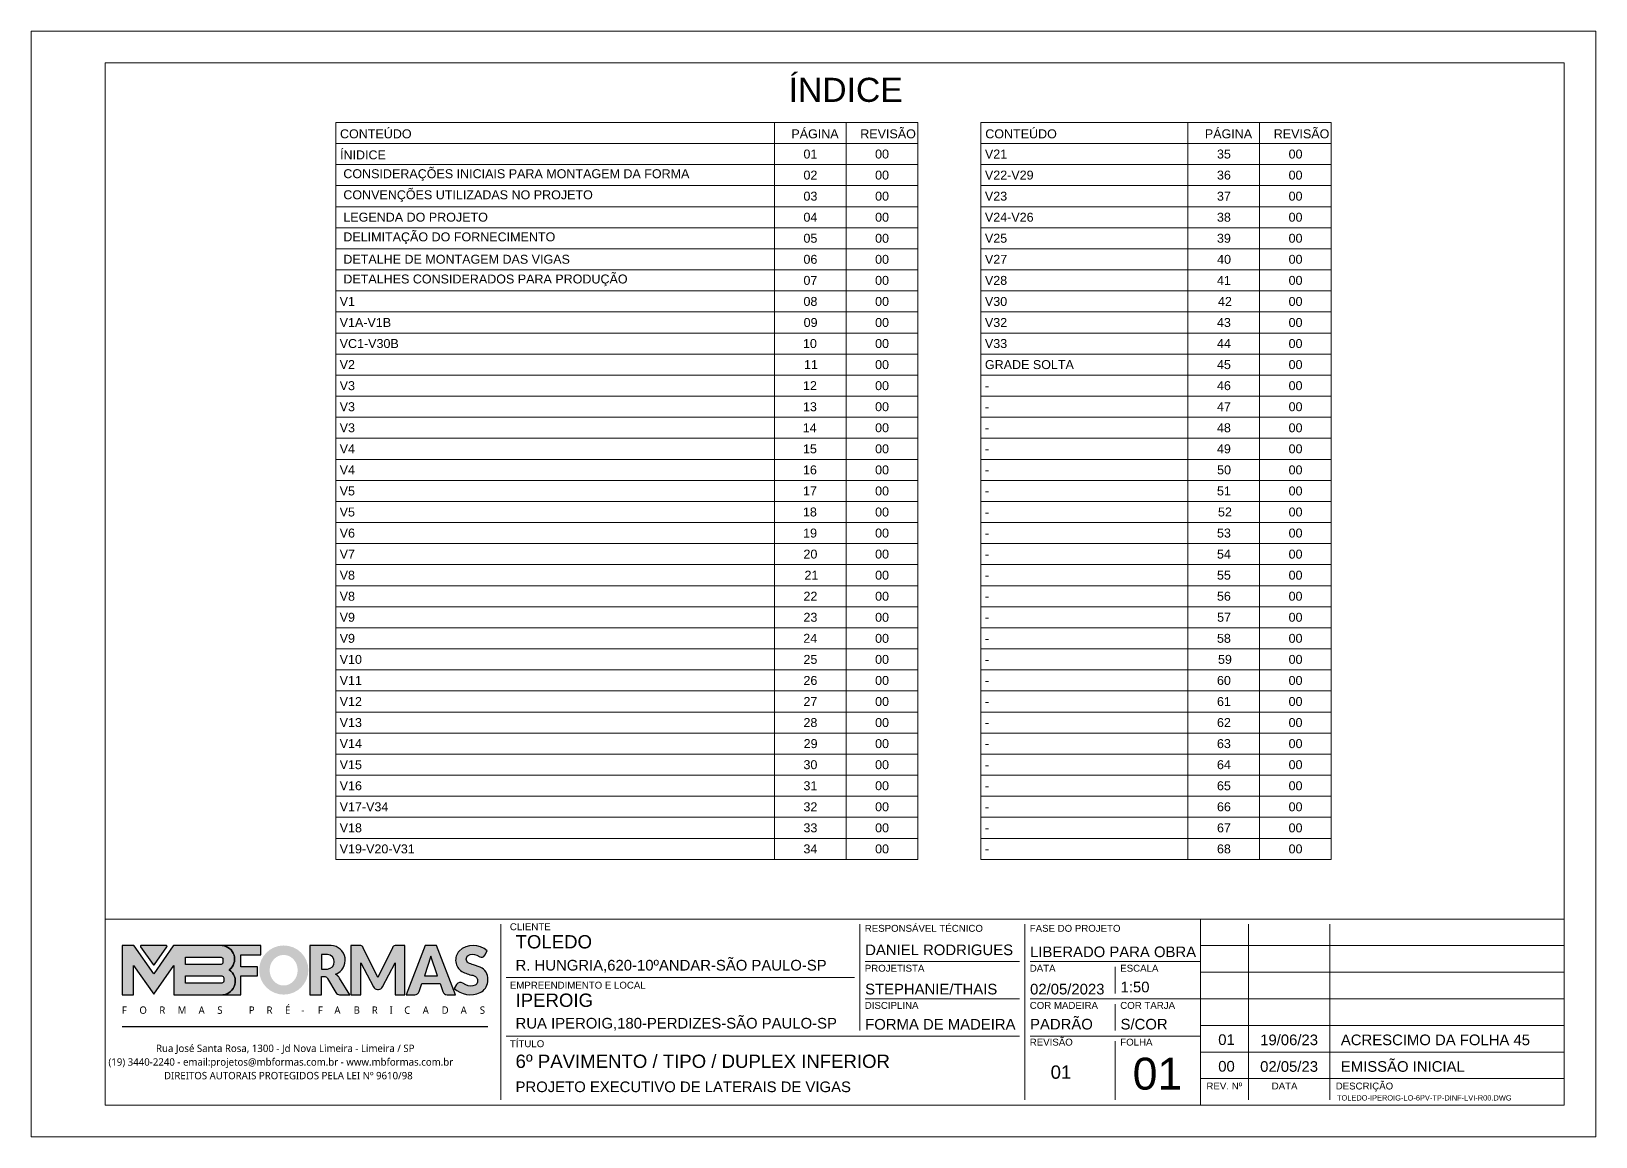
# Model space of a CAD drawing. Extents: x -23436 to 4767, y -4638 to 9755.
# Drawn here: x -19091 to -17606, y 8682 to 9732 of the extents above; entities that cross this region are included whole.
import ezdxf
from ezdxf.enums import TextEntityAlignment as Align

# ---------------------------------------------------------------- set-up
doc = ezdxf.new("R2010")
doc.units = 0
doc.layers.add('FOLHA MB', color=7, linetype='Continuous', lineweight=13)
doc.layers.add('N° Folha', color=5, linetype='Continuous', lineweight=13)
doc.layers.add('MB Logo', color=255, linetype='Continuous')
doc.styles.add('ARIAL', font='arial.ttf', dxfattribs={"oblique": 15, "height": 25})
doc.styles.add('MB_C01', font='arial.ttf', dxfattribs={"height": 1.3})
doc.styles.add('MB_C02', font='arial.ttf', dxfattribs={"height": 2})
doc.styles.add('MB_C03', font='arial.ttf', dxfattribs={"height": 2.5})
doc.styles.add('MB_C04', font='arial.ttf', dxfattribs={"height": 6})
doc.styles.add('MtXpl_Lucida_Sans_Un', font='l_10646.ttf')
doc.styles.add('TQS_ARIAL', font='arial.ttf')

# ---------------------------------------------------------------- blocks, each defined once
blk = doc.blocks.new('MB-NOVO')
at = {"layer": 'MB Logo', "linetype": 'Continuous'}
h = blk.add_hatch(color=256, dxfattribs=at)
h.dxf.hatch_style = 1
h.set_gradient(color1=(242, 132, 69), color2=(247, 180, 141), rotation=90, tint=1)
h.paths.add_polyline_path([(-18529.6, 10980.8), (-18475.7, 10980.8, 0.706757), (-18468.7, 11008, 0.681802), (-18476.7, 11034.9), (-18529.4, 11034.9, 0.243712), (-18530.2, 11034.5), (-18551.7, 11003.9), (-18573.3, 11034.5, 0.243712), (-18574.1, 11034.9), (-18586.5, 11034.9), (-18586.5, 10980.8), (-18573.9, 10980.8), (-18573.9, 11012.9), (-18551.7, 10981.5), (-18529.6, 11012.9)])
h.paths.add_polyline_path([(-18516.8, 11014.1), (-18516.8, 11022), (-18477.8, 11022, -0.414214), (-18475.8, 11020), (-18475.8, 11016.1, -0.414214), (-18477.8, 11014.1)], flags=16)
h.paths.add_polyline_path([(-18516.8, 11001.4), (-18476.8, 11001.4, -0.414214), (-18474.8, 10999.4), (-18474.8, 10995.5, -0.414214), (-18476.8, 10993.5), (-18516.8, 10993.5)], flags=16)
at = {"layer": 'MB Logo', "true_color": 0x262626}
h = blk.add_hatch(color=250, dxfattribs=at)
h.dxf.hatch_style = 1
h.paths.add_polyline_path([(-18537.3, 11033.3, 0.60809), (-18538.1, 11034.9), (-18565.3, 11034.9, 0.60809), (-18566.1, 11033.3), (-18552.5, 11014, 0.518202), (-18550.9, 11014)])
h = blk.add_hatch(color=250, dxfattribs=at)
h.dxf.hatch_style = 1
h.paths.add_polyline_path([(-18456.2, 11011.3), (-18456.2, 11024.6), (-18434.2, 11024.6), (-18434.2, 11034.9), (-18476.7, 11034.9, -0.681802), (-18468.7, 11008, -0.706757), (-18475.7, 10980.8), (-18456.2, 10980.8), (-18456.2, 11001.4), (-18437.8, 11001.4), (-18437.8, 11011.3)])
h = blk.add_hatch(color=250, dxfattribs=at)
h.dxf.hatch_style = 1
h.paths.add_polyline_path([(-18435.9, 11007.9, 1), (-18381.9, 11007.9, 1)])
edge = h.paths.add_edge_path(flags=16)
edge.add_ellipse((-18409, 11007.7), major_axis=(0, 16.8), ratio=0.916255, start_angle=0, end_angle=360)
h = blk.add_hatch(color=250, dxfattribs=at)
h.dxf.hatch_style = 1
h.paths.add_polyline_path([(-18357, 11034.9), (-18380.2, 11034.9), (-18380.2, 10980.8), (-18367.6, 10980.8), (-18367.6, 11000.7), (-18363.4, 11000.7, -0.195765), (-18360.9, 10998.9), (-18351.8, 10983.2, 0.261385), (-18347.5, 10980.8), (-18336.4, 10980.8), (-18347.5, 10999, 0.082429), (-18349.6, 11001.5), (-18351.9, 11003.4, 0.81838)])
h.paths.add_polyline_path([(-18360.8, 11009), (-18367.6, 11009), (-18367.6, 11025), (-18360.8, 11025, -0.92578)], flags=16)
h = blk.add_hatch(color=250, dxfattribs=at)
h.dxf.hatch_style = 1
h.paths.add_polyline_path([(-18286.6, 11015.9), (-18286.6, 10980.8), (-18275.8, 10980.8), (-18275.8, 11034.9), (-18286.6, 11034.9, 0.216647), (-18289.4, 11032.4), (-18305.5, 10999.8), (-18321.6, 11032.7, 0.199908), (-18324.3, 11034.9), (-18335.2, 11034.9), (-18335.2, 10980.8), (-18324.3, 10980.8), (-18324.3, 11015.9), (-18310.4, 10989.3, 0.279644), (-18306, 10986.6, 0.340986), (-18300.5, 10989.3)])
h = blk.add_hatch(color=250, dxfattribs=at)
h.dxf.hatch_style = 1
h.paths.add_polyline_path([(-18274.4, 10980.8), (-18265, 10980.8, 0.322517), (-18260.2, 10984.3), (-18257.3, 10993), (-18237.2, 10993), (-18234.3, 10984.3, 0.322517), (-18229.5, 10980.8), (-18220.3, 10980.8), (-18241.2, 11034.9), (-18253.4, 11034.9)])
h.paths.add_polyline_path([(-18254.4, 11001.6), (-18247.3, 11023), (-18240.1, 11001.6)], flags=16)
h = blk.add_hatch(color=250, dxfattribs=at)
h.dxf.hatch_style = 1
h.paths.add_polyline_path([(-18206, 11024, -0.247671), (-18196.9, 11024.3), (-18193.5, 11022.5, 0.40799), (-18188.2, 11024.1), (-18185.4, 11029.1, 0.392837), (-18216.2, 11028.7, 0.467779), (-18213.3, 11006.3, 0.077523), (-18201.2, 11002.1, -0.214206), (-18196.1, 10997.9, -0.284295), (-18198.2, 10991.4, -0.26924), (-18208.8, 10991.6), (-18212.2, 10993.6, 0.407727), (-18219, 10992.1), (-18221.8, 10987.7, 0.296878), (-18193.2, 10983.1, 0.272251), (-18184.9, 10995.3), (-18184.6, 10997.9, 0.348906), (-18193.7, 11011.2), (-18200.4, 11013.5, -0.045018), (-18205.8, 11015.7, -0.618284)])
at = {"layer": 'MB Logo', "linetype": 'Continuous'}
blk.add_line((-18586.5, 10945.9), (-18184.8, 10945.9), dxfattribs=at)
at = {"layer": 'MB Logo', "color": 23, "linetype": 'Continuous', "true_color": 0xf28445}
for points in [[(-18573.3, 11034.5, 0.243712), (-18574.1, 11034.9), (-18586.5, 11034.9), (-18586.5, 10980.8), (-18573.9, 10980.8), (-18573.9, 11012.9), (-18551.7, 10981.5), (-18529.6, 11012.9), (-18529.6, 10980.8), (-18475.7, 10980.8, 0.706757), (-18468.7, 11008, 0.681802), (-18476.7, 11034.9), (-18529.4, 11034.9, 0.243712), (-18530.2, 11034.5), (-18551.7, 11003.9)], [(-18516.8, 11022), (-18477.8, 11022, -0.414214), (-18475.8, 11020), (-18475.8, 11016.1, -0.414214), (-18477.8, 11014.1), (-18516.8, 11014.1)], [(-18516.8, 11001.4), (-18476.8, 11001.4, -0.414214), (-18474.8, 10999.4), (-18474.8, 10995.5, -0.414214), (-18476.8, 10993.5), (-18516.8, 10993.5)]]:
    blk.add_lwpolyline(points, format="xyb", close=True, dxfattribs=at)
at = {"layer": 'MB Logo', "color": 250, "true_color": 0x262626}
for points in [[(-18537.3, 11033.3, 0.60809), (-18538.1, 11034.9), (-18565.3, 11034.9, 0.60809), (-18566.1, 11033.3), (-18552.5, 11014, 0.518202), (-18550.9, 11014)], [(-18437.8, 11011.3), (-18456.2, 11011.3), (-18456.2, 11024.6), (-18434.2, 11024.6), (-18434.2, 11034.9), (-18476.7, 11034.9, -0.681802), (-18468.7, 11008, -0.706757), (-18475.7, 10980.8), (-18456.2, 10980.8), (-18456.2, 11001.4), (-18437.8, 11001.4)], [(-18347.5, 10980.8), (-18336.4, 10980.8), (-18347.5, 10999, 0.082429), (-18349.6, 11001.5), (-18351.9, 11003.4, 0.81838), (-18357, 11034.9), (-18380.2, 11034.9), (-18380.2, 10980.8), (-18367.6, 10980.8), (-18367.6, 11000.7), (-18363.4, 11000.7, -0.209789), (-18360.8, 10998.7), (-18351.8, 10983.2, 0.261385)], [(-18286.6, 11015.9), (-18286.6, 10980.8), (-18275.8, 10980.8), (-18275.8, 11034.9), (-18286.6, 11034.9, 0.216647), (-18289.4, 11032.4), (-18305.5, 10999.8), (-18321.5, 11032.4, 0.216647), (-18324.3, 11034.9), (-18335.2, 11034.9), (-18335.2, 10980.8), (-18324.3, 10980.8), (-18324.3, 11015.9), (-18310.4, 10989.3, 0.279644), (-18306, 10986.6), (-18304.9, 10986.6, 0.279644), (-18300.5, 10989.3)], [(-18265, 10980.8, 0.322517), (-18260.2, 10984.3), (-18257.3, 10993), (-18237.2, 10993), (-18234.3, 10984.3, 0.322517), (-18229.5, 10980.8), (-18220.3, 10980.8), (-18241.2, 11034.9), (-18253.4, 11034.9), (-18274.4, 10980.8)], [(-18206.2, 11015.9, -0.549626), (-18206.4, 11023.8, -0.258723), (-18196.9, 11024.3), (-18193.5, 11022.5, 0.40799), (-18188.2, 11024.1), (-18185.4, 11029.1, 0.392837), (-18216.2, 11028.7, 0.467779), (-18213.3, 11006.3, 0.077523), (-18201.2, 11002.1, -0.203897), (-18196.3, 10998.2), (-18196.1, 10997.8, -0.267611), (-18198, 10991.6), (-18198.5, 10991.3, -0.261145), (-18208.8, 10991.6), (-18212.2, 10993.6, 0.407727), (-18219, 10992.1), (-18221.8, 10987.7, 0.296878), (-18193.2, 10983.1, 0.265963), (-18184.9, 10994.9), (-18184.7, 10997.6, 0.340466), (-18193.1, 11011), (-18200.4, 11013.5, -0.049298)], [(-18367.6, 11009), (-18360.8, 11009, 0.92578), (-18360.8, 11025), (-18367.6, 11025)]]:
    blk.add_lwpolyline(points, format="xyb", close=True, dxfattribs=at)
blk.add_lwpolyline([(-18247.3, 11023), (-18254.4, 11001.6), (-18240.1, 11001.6)], close=True, dxfattribs=at)
at = {"layer": 'MB Logo', "color": 250, "true_color": 0x262626, "style": 'MtXpl_Lucida_Sans_Un'}
for s, height, p in [('F', 8.12, (-18586.8, 10959.8)), ('O', 8.12, (-18567.5, 10959.8)), ('R', 8.12, (-18545.6, 10959.8)), ('M', 8.12, (-18525.4, 10959.8)), ('A', 8.12, (-18502.5, 10959.8)), ('S', 8.12, (-18481.9, 10959.8)), ('P', 8.12, (-18447.3, 10959.8)), ('R', 8.12, (-18427.8, 10959.8)), ('É', 8.12, (-18407.5, 10959.8)), ('-', 8.12, (-18389.6, 10959.8)), ('F', 8.12, (-18371.4, 10959.8)), ('A', 8.12, (-18353.3, 10959.8)), ('B', 8.12, (-18332.1, 10959.8)), ('R', 8.12, (-18312.2, 10959.8)), ('I', 8.12, (-18292.7, 10959.8)), ('C', 8.12, (-18276.6, 10959.8)), ('A', 8.12, (-18256.3, 10959.8)), ('D', 8.12, (-18235.5, 10959.8)), ('A', 8.12, (-18214.6, 10959.8)), ('S', 8.12, (-18193.6, 10959.8)), ('DIREITOS AUTORAIS PROTEGIDOS PELA LEI Nº 9610/98', 8.122, (-18540.4, 10887.8))]:
    blk.add_text(s, height=height, dxfattribs=at).set_placement(p)
at = {"layer": 'MB Logo', "style": 'MtXpl_Lucida_Sans_Un'}
for s, p in [('Rua José Santa Rosa, 1300 - Jd Nova Limeira - Limeira / SP', (-18549.2, 10917.8)), ('(19) 3440-2240 - email:projetos@mbformas.com.br - www.mbformas.com.br', (-18601.5, 10902.8))]:
    blk.add_text(s, height=8.122, dxfattribs=at).set_placement(p)
blk = doc.blocks.new('A$C169d8357')
at = {"layer": 'FOLHA MB', "color": 1}
for p, q in [((1109.8, 356.7), (70, 356.7)), ((1109.8, 356.7), (1109.8, 179.9)), ((1455, 356.7), (1109.8, 356.7)), ((445.6, 351.7), (445.6, 185)), ((786.6, 351.7), (786.6, 250.7)), ((943.1, 351.7), (943.1, 185)), ((1155.3, 185), (1155.3, 351.7)), ((1232.6, 351.7), (1232.6, 185)), ((1455, 331.5), (1109.8, 331.5)), ((938.1, 316.3), (791.6, 316.3)), ((1109.8, 316.3), (948.2, 316.3)), ((781.5, 301.2), (450.7, 301.2)), ((1029, 311.3), (1029, 286)), ((1455, 306.2), (1109.8, 306.2)), ((938.1, 281), (791.6, 281)), ((1109.8, 281), (948.2, 281)), ((1029, 275.9), (1029, 250.7)), ((1455, 281), (1109.8, 281)), ((1455, 255.7), (1109.8, 255.7)), ((938.1, 245.6), (450.7, 245.6)), ((1109.8, 245.6), (948.2, 245.6)), ((1029, 240.6), (1029, 185)), ((1455, 230.4), (1109.8, 230.4)), ((1455, 205.2), (1109.8, 205.2))]:
    blk.add_line(p, q, dxfattribs=at)
for points in [[(0, 1199.9), (0, 149.9), (1485, 149.9), (1485, 1199.9)], [(70, 1169.9), (70, 179.9), (1455, 179.9), (1455, 1169.9)]]:
    blk.add_lwpolyline(points, close=True, dxfattribs=at)
at = {"layer": 'MB Logo', "xscale": 0.8642040370897565, "yscale": 0.8642040370897565, "zscale": 0.8642040370897565}
blk.add_blockref('MB-NOVO', (16148.7, -9204.8), dxfattribs=at)
at = {"layer": 'FOLHA MB', "color": 6}
for s, height, style, p in [('CLIENTE', 6.57, 'MB_C01', (454.3, 346.1)), ('RESPONSÁVEL TÉCNICO', 6.566, 'MB_C01', (791.2, 344.6)), ('FASE DO PROJETO', 6.566, 'MB_C01', (947.8, 344.6)), ('R. HUNGRIA,620-10ºANDAR-SÃO PAULO-SP', 10.102, 'MB_C02', (459.7, 307.8)), ('PROJETISTA', 6.57, 'MB_C01', (791.2, 306.7)), ('DATA', 6.57, 'MB_C01', (947.8, 306.7)), ('ESCALA', 6.57, 'MB_C01', (1033.7, 306.7)), ('EMPREENDIMENTO E LOCAL', 6.566, 'MB_C01', (454.3, 290.6)), ('DISCIPLINA', 6.57, 'MB_C01', (791.2, 271.4)), ('COR MADEIRA', 6.566, 'MB_C01', (947.8, 271.4)), ('COR TARJA', 6.57, 'MB_C01', (1033.7, 271.4)), ('RUA IPEROIG,180-PERDIZES-SÃO PAULO-SP', 10.102, 'MB_C02', (459.7, 252.7)), ('TÍTULO', 6.57, 'MB_C01', (454.3, 235)), ('REVISÃO', 6.57, 'MB_C01', (947.8, 236.5)), ('FOLHA', 6.57, 'MB_C01', (1033.7, 236.5)), ('PROJETO EXECUTIVO DE LATERAIS DE VIGAS', 10.102, 'MB_C02', (459.7, 192.3))]:
    blk.add_text(s, height=height, dxfattribs=dict(at, style=style)).set_placement(p)
at = {"layer": 'FOLHA MB', "color": 5}
for s, height, style, p in [('TOLEDO', 12.63, 'MB_C03', (459.7, 328.8)), ('DANIEL RODRIGUES', 10.102, 'MB_C02', (791.6, 322.4)), ('LIBERADO PARA OBRA', 10.102, 'MB_C02', (948.1, 320.5)), ('1:50', 10.1, 'MB_C02', (1034, 287.1)), ('IPEROIG', 12.63, 'MB_C03', (459.7, 273.3)), ('STEPHANIE/THAIS', 10.102, 'MB_C02', (791.5, 285.1)), ('02/05/2023', 10.1, 'MB_C02', (948.1, 285.1)), ('FORMA DE MADEIRA', 10.102, 'MB_C02', (791.6, 251.7)), ('PADRÃO', 10.1, 'MB_C02', (948.1, 251.8)), ('S/COR', 10.1, 'MB_C02', (1034, 251.8)), ('01', 10.1, 'MB_C02', (1126.7, 237.1)), ('19/06/23', 10.1, 'MB_C02', (1166.5, 236.9)), ('ACRESCIMO DA FOLHA 45', 10.102, 'MB_C02', (1243.1, 236.9)), ('6º PAVIMENTO / TIPO / DUPLEX INFERIOR', 12.628, 'MB_C03', (459.7, 215.3)), ('EMISSÃO INICIAL', 10.102, 'MB_C02', (1243.1, 211.6)), ('01', 12.63, 'MB_C03', (967.6, 205)), ('00', 10.1, 'MB_C02', (1126.7, 211.8)), ('02/05/23', 10.1, 'MB_C02', (1166.5, 211.6))]:
    blk.add_text(s, height=height, dxfattribs=dict(at, style=style)).set_placement(p)
at = {"layer": 'FOLHA MB', "color": 6, "style": 'MB_C01'}
for s, p in [('REV. Nº', (1132.5, 198.1)), ('DATA', (1189.7, 198.1)), ('DESCRIÇÃO', (1265.5, 198.1))]:
    blk.add_text(s, height=6.57, dxfattribs=at).set_placement(p, align=Align.MIDDLE_CENTER)
at = {"layer": 'FOLHA MB', "insert": (1239.4, 189.4), "char_height": 5.051, "width": 210.818, "attachment_point": 1, "style": 'MB_C04'}
blk.add_mtext('TOLEDO-IPEROIG-LO-6PV-TP-DINF-LVI-R00.DWG', dxfattribs=at)

msp = doc.modelspace()

# ---------------------------------------------------------------- linework, layer by layer
at = {"layer": 'FOLHA MB'}
for p, q in [((-18802.43, 9645.65), (-18249.93, 9645.65)), ((-18802.43, 9645.65), (-18802.43, 8945.65)), ((-18385.93, 9645.65), (-18385.93, 8945.65)), ((-18317.93, 9645.65), (-18317.93, 8945.65)), ((-18249.93, 9645.65), (-18249.93, 8945.65)), ((-18189.93, 9645.65), (-17857.43, 9645.65)), ((-18189.93, 9645.65), (-18189.93, 8945.65)), ((-17993.43, 9645.65), (-17993.43, 8945.65)), ((-17925.43, 9645.65), (-17925.43, 8945.65)), ((-17857.43, 9645.65), (-17857.43, 8945.65)), ((-18802.43, 9625.65), (-18249.93, 9625.65)), ((-18189.93, 9625.65), (-17857.43, 9625.65)), ((-18802.43, 9605.65), (-18249.93, 9605.65)), ((-18189.93, 9605.65), (-17857.43, 9605.65)), ((-18802.43, 9585.65), (-18249.93, 9585.65)), ((-18189.93, 9585.65), (-17857.43, 9585.65)), ((-18802.43, 9565.65), (-18249.93, 9565.65)), ((-18189.93, 9565.65), (-17857.43, 9565.65)), ((-18802.43, 9545.65), (-18249.93, 9545.65)), ((-18189.93, 9545.65), (-17857.43, 9545.65)), ((-18802.43, 9525.65), (-18249.93, 9525.65)), ((-18189.93, 9525.65), (-17857.43, 9525.65)), ((-18802.43, 9505.65), (-18249.93, 9505.65)), ((-18189.93, 9505.65), (-17857.43, 9505.65)), ((-18802.43, 9485.65), (-18249.93, 9485.65)), ((-18189.93, 9485.65), (-17857.43, 9485.65)), ((-18802.43, 9465.65), (-18249.93, 9465.65)), ((-18189.93, 9465.65), (-17857.43, 9465.65)), ((-18802.43, 9445.65), (-18249.93, 9445.65)), ((-18189.93, 9445.65), (-17857.43, 9445.65)), ((-18802.43, 9425.65), (-18249.93, 9425.65)), ((-18189.93, 9425.65), (-17857.43, 9425.65)), ((-18802.43, 9405.65), (-18249.93, 9405.65)), ((-18189.93, 9405.65), (-17857.43, 9405.65)), ((-18802.43, 9385.65), (-18249.93, 9385.65)), ((-18189.93, 9385.65), (-17857.43, 9385.65)), ((-18802.43, 9365.65), (-18249.93, 9365.65)), ((-18189.93, 9365.65), (-17857.43, 9365.65)), ((-18802.43, 9345.65), (-18249.93, 9345.65)), ((-18189.93, 9345.65), (-17857.43, 9345.65)), ((-18802.43, 9325.65), (-18249.93, 9325.65)), ((-18189.93, 9325.65), (-17857.43, 9325.65)), ((-18802.43, 9305.65), (-18249.93, 9305.65)), ((-18189.93, 9305.65), (-17857.43, 9305.65)), ((-18802.43, 9285.65), (-18249.93, 9285.65)), ((-18189.93, 9285.65), (-17857.43, 9285.65)), ((-18802.43, 9265.65), (-18249.93, 9265.65)), ((-18189.93, 9265.65), (-17857.43, 9265.65)), ((-18802.43, 9245.65), (-18249.93, 9245.65)), ((-18189.93, 9245.65), (-17857.43, 9245.65)), ((-18802.43, 9225.65), (-18249.93, 9225.65)), ((-18189.93, 9225.65), (-17857.43, 9225.65)), ((-18802.43, 9205.65), (-18249.93, 9205.65)), ((-18189.93, 9205.65), (-17857.43, 9205.65)), ((-18802.43, 9185.65), (-18249.93, 9185.65)), ((-18189.93, 9185.65), (-17857.43, 9185.65)), ((-18802.43, 9165.65), (-18249.93, 9165.65)), ((-18189.93, 9165.65), (-17857.43, 9165.65)), ((-18802.43, 9145.65), (-18249.93, 9145.65)), ((-18189.93, 9145.65), (-17857.43, 9145.65)), ((-18802.43, 9125.65), (-18249.93, 9125.65)), ((-18189.93, 9125.65), (-17857.43, 9125.65)), ((-18802.43, 9105.65), (-18249.93, 9105.65)), ((-18189.93, 9105.65), (-17857.43, 9105.65)), ((-18802.43, 9085.65), (-18249.93, 9085.65)), ((-18189.93, 9085.65), (-17857.43, 9085.65)), ((-18802.43, 9065.65), (-18249.93, 9065.65)), ((-18189.93, 9065.65), (-17857.43, 9065.65)), ((-18802.43, 9045.65), (-18249.93, 9045.65)), ((-18189.93, 9045.65), (-17857.43, 9045.65)), ((-18802.43, 9025.65), (-18249.93, 9025.65)), ((-18189.93, 9025.65), (-17857.43, 9025.65)), ((-18802.43, 9005.65), (-18249.93, 9005.65)), ((-18189.93, 9005.65), (-17857.43, 9005.65)), ((-18802.43, 8985.65), (-18249.93, 8985.65)), ((-18189.93, 8985.65), (-17857.43, 8985.65)), ((-18802.43, 8965.65), (-18249.93, 8965.65)), ((-18189.93, 8965.65), (-17857.43, 8965.65)), ((-18802.43, 8945.65), (-18249.93, 8945.65)), ((-18189.93, 8945.65), (-17857.43, 8945.65))]:
    msp.add_line(p, q, dxfattribs=at)

# ---------------------------------------------------------------- block references
at = {"layer": 'MB Logo'}
msp.add_blockref('A$C169d8357', (-19091.4, 8532.32), dxfattribs=at)

# ---------------------------------------------------------------- texts
at = {"layer": 'FOLHA MB', "color": 0, "linetype": 'Continuous', "style": 'ARIAL'}
msp.add_text('ÍNDICE', height=22.887, dxfattribs=at).set_placement((-18318.35, 9679.45), align=Align.MIDDLE)
at = {"layer": 'FOLHA MB', "style": 'TQS_ARIAL'}
for s, p in [('CONTEÚDO', (-18798.34, 9630.59)), ('PÁGINA', (-18369.9, 9630.59)), ('REVISÃO', (-18304.49, 9630.59)), ('CONTEÚDO', (-18185.84, 9630.59)), ('PÁGINA', (-17977.4, 9630.59)), ('REVISÃO', (-17911.99, 9630.59)), ('ÍNIDICE', (-18798.34, 9610.59)), ('01', (-18358.41, 9611.4)), ('00', (-18290.41, 9611.4)), ('V21', (-18186.17, 9611.4)), ('35', (-17965.91, 9611.4)), ('00', (-17897.91, 9611.4)), ('02', (-18358.41, 9591.4)), ('00', (-18290.41, 9591.4)), ('V22-V29', (-18186.17, 9591.4)), ('36', (-17965.91, 9591.4)), ('00', (-17897.91, 9591.4)), ('03', (-18358.41, 9571.4)), ('00', (-18290.41, 9571.4)), ('V23', (-18186.17, 9571.4)), ('37', (-17965.91, 9571.4)), ('00', (-17897.91, 9571.4)), ('04', (-18358.41, 9551.4)), ('00', (-18290.41, 9551.4)), ('V24-V26', (-18186.17, 9551.4)), ('38', (-17965.91, 9551.4)), ('00', (-17897.91, 9551.4)), ('05', (-18358.41, 9531.4)), ('00', (-18290.41, 9531.4)), ('V25', (-18186.17, 9531.4)), ('39', (-17965.91, 9531.4)), ('00', (-17897.91, 9531.4)), ('06', (-18358.41, 9511.4)), ('00', (-18290.41, 9511.4)), ('V27', (-18186.17, 9511.4)), ('40', (-17965.75, 9511.4)), ('00', (-17897.91, 9511.4)), ('07', (-18358.41, 9491.4)), ('00', (-18290.41, 9491.4)), ('V28', (-18186.17, 9491.4)), ('41', (-17965.91, 9491.4)), ('00', (-17897.91, 9491.4)), ('V1', (-18798.67, 9471.4)), ('08', (-18358.41, 9471.4)), ('00', (-18290.41, 9471.4)), ('V30', (-18186.17, 9471.4)), ('42', (-17964.94, 9471.4)), ('00', (-17897.91, 9471.4)), ('V1A-V1B', (-18798.67, 9451.4)), ('09', (-18358.25, 9451.4)), ('00', (-18290.41, 9451.4)), ('V32', (-18186.17, 9451.4)), ('43', (-17965.91, 9451.4)), ('00', (-17897.91, 9451.4)), ('VC1-V30B', (-18798.67, 9431.4)), ('10', (-18358.89, 9431.4)), ('00', (-18290.41, 9431.4)), ('V33', (-18186.17, 9431.4)), ('44', (-17965.91, 9431.4)), ('00', (-17897.91, 9431.4)), ('V2', (-18798.67, 9411.4)), ('11', (-18357.92, 9411.4)), ('00', (-18290.41, 9411.4)), ('GRADE SOLTA', (-18186.17, 9411.4)), ('45', (-17965.91, 9411.4)), ('00', (-17897.91, 9411.4)), ('V3', (-18798.67, 9391.4)), ('12', (-18358.89, 9391.4)), ('00', (-18290.41, 9391.4)), ('-', (-18186.17, 9391.4)), ('46', (-17965.91, 9391.4)), ('00', (-17897.91, 9391.4)), ('V3', (-18798.67, 9371.4)), ('13', (-18358.89, 9371.4)), ('00', (-18290.41, 9371.4)), ('-', (-18186.17, 9371.4)), ('47', (-17965.91, 9371.4)), ('00', (-17897.91, 9371.4)), ('V3', (-18798.67, 9351.4)), ('14', (-18359.05, 9351.4)), ('00', (-18290.41, 9351.4)), ('48', (-17965.91, 9351.4)), ('00', (-17897.91, 9351.4)), ('-', (-18186.17, 9351.4)), ('V4', (-18798.67, 9331.4)), ('15', (-18358.89, 9331.4)), ('00', (-18290.41, 9331.4)), ('-', (-18186.17, 9331.4)), ('49', (-17965.91, 9331.4)), ('00', (-17897.91, 9331.4)), ('V4', (-18798.67, 9311.4)), ('16', (-18358.89, 9311.4)), ('00', (-18290.41, 9311.4)), ('-', (-18186.17, 9311.4)), ('50', (-17965.75, 9311.4)), ('00', (-17897.91, 9311.4)), ('V5', (-18798.67, 9291.4)), ('17', (-18358.89, 9291.4)), ('00', (-18290.41, 9291.4)), ('51', (-17965.91, 9291.4)), ('00', (-17897.91, 9291.4)), ('-', (-18186.17, 9291.4)), ('V5', (-18798.67, 9271.4)), ('18', (-18358.89, 9271.4)), ('00', (-18290.41, 9271.4)), ('-', (-18186.17, 9271.4)), ('52', (-17964.94, 9271.4)), ('00', (-17897.91, 9271.4)), ('V6', (-18798.67, 9251.4)), ('19', (-18358.73, 9251.4)), ('00', (-18290.41, 9251.4)), ('-', (-18186.17, 9251.4)), ('53', (-17965.91, 9251.4)), ('00', (-17897.91, 9251.4)), ('V7', (-18798.67, 9231.4)), ('20', (-18358.41, 9231.4)), ('00', (-18290.41, 9231.4)), ('54', (-17965.91, 9231.4)), ('00', (-17897.91, 9231.4)), ('-', (-18186.17, 9231.4)), ('V8', (-18798.67, 9211.4)), ('21', (-18357.44, 9211.4)), ('00', (-18290.41, 9211.4)), ('-', (-18186.17, 9211.4)), ('55', (-17965.91, 9211.4)), ('00', (-17897.91, 9211.4)), ('V8', (-18798.67, 9191.4)), ('22', (-18358.41, 9191.4)), ('00', (-18290.41, 9191.4)), ('-', (-18186.17, 9191.4)), ('56', (-17965.91, 9191.4)), ('00', (-17897.91, 9191.4)), ('V9', (-18798.67, 9171.4)), ('23', (-18358.41, 9171.4)), ('00', (-18290.41, 9171.4)), ('57', (-17965.75, 9171.4)), ('00', (-17897.91, 9171.4)), ('-', (-18186.17, 9171.4)), ('V9', (-18798.67, 9151.4)), ('24', (-18358.57, 9151.4)), ('00', (-18290.41, 9151.4)), ('-', (-18186.17, 9151.4)), ('58', (-17965.91, 9151.4)), ('00', (-17897.91, 9151.4)), ('V10', (-18798.67, 9131.4)), ('25', (-18358.41, 9131.4)), ('00', (-18290.41, 9131.4)), ('-', (-18186.17, 9131.4)), ('59', (-17964.94, 9131.4)), ('00', (-17897.91, 9131.4)), ('V11', (-18798.67, 9111.4)), ('26', (-18358.41, 9111.4)), ('00', (-18290.41, 9111.4)), ('60', (-17965.91, 9111.4)), ('00', (-17897.91, 9111.4)), ('-', (-18186.17, 9111.4)), ('V12', (-18798.67, 9091.4)), ('27', (-18358.41, 9091.4)), ('00', (-18290.41, 9091.4)), ('-', (-18186.17, 9091.4)), ('61', (-17965.91, 9091.4)), ('00', (-17897.91, 9091.4)), ('V13', (-18798.67, 9071.4)), ('28', (-18358.41, 9071.4)), ('00', (-18290.41, 9071.4)), ('-', (-18186.17, 9071.4)), ('62', (-17965.91, 9071.4)), ('00', (-17897.91, 9071.4)), ('V14', (-18798.67, 9051.4)), ('29', (-18358.25, 9051.4)), ('00', (-18290.41, 9051.4)), ('63', (-17965.91, 9051.4)), ('00', (-17897.91, 9051.4)), ('-', (-18186.17, 9051.4)), ('V15', (-18798.67, 9031.4)), ('30', (-18358.41, 9031.4)), ('00', (-18290.41, 9031.4)), ('-', (-18186.17, 9031.4)), ('64', (-17965.91, 9031.4)), ('00', (-17897.91, 9031.4)), ('V16', (-18798.67, 9011.4)), ('31', (-18358.41, 9011.4)), ('00', (-18290.41, 9011.4)), ('-', (-18186.17, 9011.4)), ('65', (-17965.91, 9011.4)), ('00', (-17897.91, 9011.4)), ('V17-V34', (-18798.67, 8991.4)), ('32', (-18358.41, 8991.4)), ('00', (-18290.41, 8991.4)), ('66', (-17965.91, 8991.4)), ('00', (-17897.91, 8991.4)), ('-', (-18186.17, 8991.4)), ('V18', (-18798.67, 8971.4)), ('33', (-18358.41, 8971.4)), ('00', (-18290.41, 8971.4)), ('-', (-18186.17, 8971.4)), ('67', (-17965.91, 8971.4)), ('00', (-17897.91, 8971.4)), ('V19-V20-V31', (-18798.67, 8951.4)), ('34', (-18358.41, 8951.4)), ('00', (-18290.41, 8951.4)), ('-', (-18186.17, 8951.4)), ('68', (-17965.91, 8951.4)), ('00', (-17897.91, 8951.4))]:
    msp.add_text(s, height=8.5, dxfattribs=at).set_placement(p)
at = {"layer": 'FOLHA MB', "char_height": 8.5, "width": 484.38, "attachment_point": 4, "style": 'TQS_ARIAL'}
for s, insert in [('CONSIDERAÇÕES INICIAIS PARA MONTAGEM DA FORMA', (-18795.19, 9595.65)), ('CONVENÇÕES UTILIZADAS NO PROJETO ', (-18795.19, 9575.65)), ('LEGENDA DO PROJETO', (-18795.19, 9555.65)), ('DELIMITAÇÃO DO FORNECIMENTO', (-18795.19, 9535.65)), ('DETALHE DE MONTAGEM DAS VIGAS', (-18795.19, 9515.65)), ('DETALHES CONSIDERADOS PARA PRODUÇÃO', (-18795.19, 9495.65))]:
    msp.add_mtext(s, dxfattribs=dict(at, insert=insert))
at = {"layer": 'N° Folha', "color": 5, "style": 'MB_C04'}
msp.add_text('01', height=30.306, dxfattribs=at).set_placement((-18045.93, 8727))

doc.saveas('drawing.dxf')
